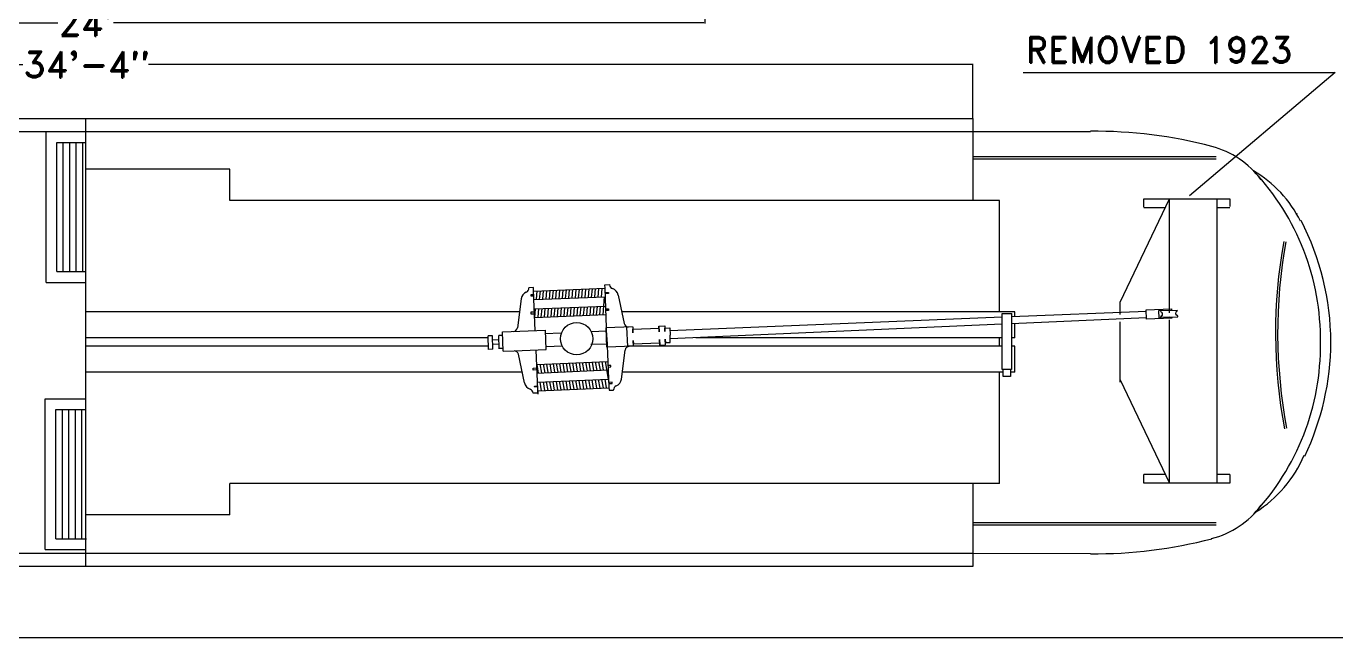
# Model space of a CAD drawing. Extents: x 0 to 750, y -2 to 474.
# Drawn here: x 289.7 to 593.8, y 0 to 142 of the extents above; entities that cross this region are included whole.
import ezdxf

# ---------------------------------------------------------------- set-up
doc = ezdxf.new("R2010")
doc.units = 0
doc.layers.get('0').update_dxf_attribs({"color": 1, "linetype": 'CONTINUOUS'})
doc.layers.get('DEFPOINTS').update_dxf_attribs({"linetype": 'CONTINUOUS'})
doc.layers.add('AFTER', color=1, linetype='CONTINUOUS')
doc.styles.add('DIM', font='romand', dxfattribs={"height": 6})
doc.dimstyles.get("Standard").update_dxf_attribs({"dimtxt": 2.5, "dimasz": 2.5, "dimexe": 1.25, "dimexo": 0.625, "dimtad": 1, "dimcen": 2.5, "dimazin": 3, "dimtfac": 1, "dimtmove": 0, "dimatfit": 3})

# ---------------------------------------------------------------- blocks, each defined once
blk = doc.blocks.new('*D8')
at = {"color": 0, "linetype": 'BYBLOCK'}
for p, q in [((159.737705, 156.23545), (159.737705, 142.609982)), ((447.237705, 157.849234), (447.237705, 142.609982)), ((159.917705, 142.789982), (297.021991, 142.789982)), ((447.057705, 142.789982), (309.953419, 142.789982))]:
    blk.add_line(p, q, dxfattribs=at)
for points in [[(159.917705, 142.759982), (159.917705, 142.819982), (159.737705, 142.789982)], [(447.057705, 142.759982), (447.057705, 142.819982), (447.237705, 142.789982)]]:
    blk.add_solid(points, dxfattribs=at)
at = {"layer": 'DEFPOINTS', "color": 0, "linetype": 'BYBLOCK'}
for p in [(159.737705, 156.29795), (447.237705, 157.911734), (159.737705, 142.789982)]:
    blk.add_point(p, dxfattribs=at)
at = {"color": 0, "linetype": 'BYBLOCK', "style": 'DIM'}
blk.add_text("24'", height=6, dxfattribs=at).set_placement((297.201991, 139.789982))
blk = doc.blocks.new('*D9')
at = {"color": 0, "linetype": 'BYBLOCK'}
for p, q in [((97.487705, 120.613981), (97.487705, 133.287279)), ((97.667705, 133.107279), (288.879133, 133.107279)), ((509.307705, 133.107279), (318.096276, 133.107279)), ((509.487705, 120.613981), (509.487705, 133.287279))]:
    blk.add_line(p, q, dxfattribs=at)
for points in [[(97.667705, 133.077279), (97.667705, 133.137279), (97.487705, 133.107279)], [(509.307705, 133.077279), (509.307705, 133.137279), (509.487705, 133.107279)]]:
    blk.add_solid(points, dxfattribs=at)
at = {"layer": 'DEFPOINTS', "color": 0, "linetype": 'BYBLOCK'}
for p in [(97.487705, 133.107279), (97.487705, 120.551481), (509.487705, 120.551481)]:
    blk.add_point(p, dxfattribs=at)
at = {"color": 0, "linetype": 'BYBLOCK', "style": 'DIM'}
blk.add_text('34\'-4"', height=6, dxfattribs=at).set_placement((289.059133, 130.107279))
blk = doc.blocks.new('*X11')
at = {"color": 0}
for p, q in [((408.147698, 78.532663), (408.323412, 80.541088)), ((408.903154, 78.56228), (409.078868, 80.570705)), ((409.65861, 78.591898), (409.834324, 80.600323)), ((410.414066, 78.621515), (410.58978, 80.629941)), ((411.169522, 78.651133), (411.345237, 80.659558)), ((411.924978, 78.68075), (412.100693, 80.689176)), ((412.680434, 78.710368), (412.856149, 80.718793)), ((413.43589, 78.739986), (413.611605, 80.748411)), ((414.191346, 78.769603), (414.367061, 80.778028)), ((414.946802, 78.799221), (415.122517, 80.807646)), ((415.702259, 78.828838), (415.877973, 80.837263)), ((416.457715, 78.858456), (416.633429, 80.866881)), ((417.213171, 78.888073), (417.388885, 80.896499)), ((417.968627, 78.917691), (418.144341, 80.926116)), ((418.724083, 78.947308), (418.899797, 80.955734)), ((419.479539, 78.976926), (419.655253, 80.985351)), ((420.234995, 79.006544), (420.410709, 81.014969)), ((420.990451, 79.036161), (421.166166, 81.044586)), ((421.745907, 79.065779), (421.921622, 81.074204)), ((422.501363, 79.095396), (422.677078, 81.103822)), ((423.256819, 79.125014), (423.432534, 81.133439)), ((423.649983, 75.01361), (424.012275, 79.154631)), ((407.785405, 74.391642), (407.96112, 76.400067)), ((408.540861, 74.421259), (408.716576, 76.429685)), ((409.296318, 74.450877), (409.472032, 76.459302)), ((410.051774, 74.480494), (410.227488, 76.48892)), ((410.80723, 74.510112), (410.982944, 76.518537)), ((411.562686, 74.539729), (411.7384, 76.548155)), ((412.318142, 74.569347), (412.493856, 76.577772)), ((413.073598, 74.598965), (413.249312, 76.60739)), ((413.829054, 74.628582), (414.004768, 76.637007)), ((414.58451, 74.6582), (414.760225, 76.666625)), ((415.339966, 74.687817), (415.515681, 76.696243)), ((416.095422, 74.717435), (416.271137, 76.72586)), ((416.850878, 74.747052), (417.026593, 76.755478)), ((417.606334, 74.77667), (417.782049, 76.785095)), ((418.36179, 74.806287), (418.537505, 76.814713)), ((419.117247, 74.835905), (419.292961, 76.84433)), ((419.872703, 74.865523), (420.048417, 76.873948)), ((420.628159, 74.89514), (420.803873, 76.903565)), ((421.383615, 74.924758), (421.559329, 76.933183)), ((422.139071, 74.954375), (422.314785, 76.962801)), ((422.894527, 74.983993), (423.070241, 76.992418))]:
    blk.add_line(p, q, dxfattribs=at)

msp = doc.modelspace()

# ---------------------------------------------------------------- linework, layer by layer
for p, q in [((521.163157, 131.254416), (593.683208, 131.254416)), ((593.683208, 131.254416), (559.78905, 102.624696)), ((97.487705, 120.551481), (509.487705, 120.551481)), ((303.487705, 16.551481), (303.487705, 120.551481)), ((303.487705, 16.551481), (303.487705, 120.551481)), ((509.487705, 120.551481), (509.487705, 101.551018)), ((100.487705, 117.551481), (536.840977, 117.551481)), ((294.291221, 117.532284), (309.881039, 117.532284)), ((294.291221, 82.532284), (294.291221, 117.532284)), ((296.791221, 115.032284), (303.492466, 115.032284)), ((296.791221, 85.032284), (296.791221, 115.032284)), ((298.291221, 85.032284), (298.291221, 115.032284)), ((299.791221, 85.032284), (299.791221, 115.032284)), ((301.291221, 85.032284), (301.291221, 115.032284)), ((302.791221, 85.032284), (302.791221, 115.032284)), ((566.007956, 111.649931), (509.501089, 111.649931)), ((566.007956, 111.149931), (509.501089, 111.149931)), ((336.987705, 108.801018), (303.641889, 108.801018)), ((336.987705, 101.551018), (336.987705, 108.801018)), ((515.737705, 101.551018), (336.987705, 101.551018)), ((515.737705, 75.658761), (515.737705, 101.551018)), ((543.691799, 77.927575), (555.191799, 101.927575)), ((549.191799, 101.927575), (569.191799, 101.927575)), ((549.191799, 99.994826), (549.191799, 101.927575)), ((555.191799, 75.479451), (555.191799, 101.927575)), ((566.191799, 101.927575), (566.191799, 35.927575)), ((569.191799, 101.927575), (569.191799, 100.114366)), ((549.191799, 99.927575), (554.285296, 99.927575)), ((566.214246, 99.927575), (569.191799, 99.927575)), ((294.291221, 82.532284), (303.492466, 82.532284)), ((296.791221, 85.032284), (303.492466, 85.032284)), ((407.475453, 81.316412), (406.417851, 81.274948)), ((406.417851, 81.274948), (406.419007, 81.245479)), ((407.626442, 79.613334), (406.879326, 79.613334)), ((406.879326, 79.613334), (406.879326, 79.374255)), ((406.879326, 79.374255), (407.626442, 79.374255)), ((407.506087, 80.535024), (407.475453, 81.316412)), ((407.865334, 71.354939), (407.50748, 80.48274)), ((407.531884, 80.510056), (424.069872, 81.158426)), ((407.610234, 78.511591), (424.148222, 79.159961)), ((424.073579, 81.967139), (425.131181, 82.008602)), ((424.104213, 81.185751), (424.073579, 81.967139)), ((424.554432, 69.71879), (424.106919, 81.133519)), ((424.137704, 80.211032), (424.88482, 80.211032)), ((424.88482, 79.971953), (424.312031, 79.971953)), ((424.88482, 80.211032), (424.88482, 79.971953)), ((425.131181, 82.008602), (425.132336, 81.979133)), ((427.134689, 79.586884), (428.533173, 72.959174)), ((404.610088, 78.70381), (403.734776, 71.986956)), ((407.639615, 76.387462), (424.177603, 77.035832)), ((424.386742, 76.385767), (424.88482, 76.385767)), ((424.88482, 76.385767), (424.88482, 76.027148)), ((543.691799, 75.061063), (543.691799, 77.927575)), ((549.736969, 76.141944), (555.6475, 76.373666)), ((549.821264, 73.991822), (549.736969, 76.141944)), ((555.064871, 75.977284), (557.025658, 76.054157)), ((555.6475, 76.373666), (555.659164, 76.076164)), ((404.215519, 75.676018), (303.641889, 75.676018)), ((407.701154, 75.60876), (406.879326, 75.60876)), ((406.879326, 75.60876), (406.879326, 75.190371)), ((406.879326, 75.190371), (407.701154, 75.190371)), ((407.717965, 74.388998), (424.255953, 75.037367)), ((424.88482, 76.027148), (424.386742, 76.027148)), ((519.237705, 75.676018), (427.959903, 75.676018)), ((516.320211, 74.420083), (439.179337, 71.264394)), ((516.320886, 62.270332), (516.320886, 75.300142)), ((516.320886, 75.300142), (518.562233, 75.300142)), ((518.487522, 75.300142), (518.487522, 62.270332)), ((549.763063, 74.27813), (518.490498, 72.901517)), ((549.807258, 75.789975), (518.490551, 74.508867)), ((519.237705, 74.582905), (519.237705, 75.676018)), ((543.691799, 59.383193), (543.691799, 73.387509)), ((555.731795, 74.223544), (549.821264, 73.991822)), ((553.044782, 75.973668), (552.616564, 75.95688)), ((552.616564, 75.95688), (552.681243, 74.307101)), ((552.681243, 74.307101), (553.239053, 74.32897)), ((555.064871, 75.977284), (553.104085, 75.900412)), ((553.151578, 74.401121), (553.146796, 74.523099)), ((555.123633, 74.478436), (553.151578, 74.401121)), ((555.123633, 74.478436), (557.095689, 74.55575)), ((555.191799, 35.927575), (555.191799, 73.805898)), ((555.720132, 74.521045), (555.731795, 74.223544)), ((557.095689, 74.55575), (557.090907, 74.677728)), ((397.930352, 70.123035), (396.93112, 70.08386)), ((397.053071, 66.973241), (396.93112, 70.08386)), ((398.052304, 67.012416), (397.930352, 70.123035)), ((399.427122, 70.23483), (400.283541, 70.268406)), ((399.551152, 67.071178), (399.429201, 70.181797)), ((400.25416, 71.01783), (410.246484, 71.409578)), ((400.430447, 66.521284), (400.25416, 71.01783)), ((410.42277, 66.913032), (410.246484, 71.409578)), ((410.275865, 70.660153), (413.740655, 70.79599)), ((424.392989, 71.213613), (420.928199, 71.077777)), ((430.512625, 72.204109), (424.363608, 71.963038)), ((424.539895, 67.466492), (424.363608, 71.963038)), ((429.361265, 67.614307), (429.185264, 72.103553)), ((430.535189, 72.211307), (430.589043, 70.837658)), ((430.558019, 71.628999), (436.646487, 71.867697)), ((430.589043, 70.837658), (430.558019, 71.628999)), ((436.625804, 72.395258), (437.965433, 72.447778)), ((436.677511, 71.076356), (436.625804, 72.395258)), ((436.625804, 72.395258), (436.677511, 71.076356)), ((436.646487, 71.867697), (436.625804, 72.395258)), ((437.965433, 72.447778), (438.01714, 71.128876)), ((437.986116, 71.920217), (439.085192, 71.963306)), ((438.01714, 71.128876), (437.986116, 71.920217)), ((439.12874, 71.965013), (439.195472, 70.262883)), ((439.261033, 68.590614), (439.194301, 70.292745)), ((516.325426, 72.806211), (439.257266, 69.413685)), ((519.237705, 69.676018), (519.237705, 72.969121)), ((396.947109, 69.676018), (303.641889, 69.676018)), ((397.025519, 67.676018), (303.641889, 67.676018)), ((398.052304, 67.012416), (397.039866, 66.972723)), ((397.967448, 69.176835), (399.466296, 69.235597)), ((398.006623, 68.177603), (399.505471, 68.236365)), ((399.544646, 67.237133), (400.401065, 67.270708)), ((402.958622, 66.620401), (410.42277, 66.913032)), ((410.393389, 67.662456), (414.137934, 67.809261)), ((424.510514, 68.215916), (420.765969, 68.069112)), ((430.688912, 67.707563), (424.539895, 67.466492)), ((424.554432, 69.71879), (425.001944, 58.304062)), ((516.34579, 67.676018), (429.358845, 67.676018)), ((430.713141, 67.672292), (430.659287, 69.045941)), ((430.659287, 69.045941), (430.690311, 68.2546)), ((430.690311, 68.2546), (436.77878, 68.493297)), ((436.799463, 67.965736), (436.747755, 69.284639)), ((436.747755, 69.284639), (436.799463, 67.965736)), ((436.77878, 68.493297), (436.799463, 67.965736)), ((436.799463, 67.965736), (438.139091, 68.018256)), ((438.139091, 68.018256), (438.087384, 69.337159)), ((438.087384, 69.337159), (438.118408, 68.545817)), ((438.118408, 68.545817), (439.217485, 68.588906)), ((516.34579, 69.676018), (445.216712, 69.676018)), ((515.737705, 67.649611), (515.737705, 69.741553)), ((519.237705, 69.676018), (518.512426, 69.676018)), ((519.237705, 67.676018), (518.512426, 67.676018)), ((519.237705, 61.676018), (519.237705, 67.676018)), ((400.430447, 66.521284), (402.958621, 66.620401)), ((405.374735, 59.199918), (403.976251, 65.827628)), ((408.044651, 66.781084), (408.402506, 57.653283)), ((408.171832, 63.462642), (424.706619, 64.188076)), ((427.899336, 60.082992), (428.774648, 66.799846)), ((404.852264, 61.676018), (303.641889, 61.676018)), ((407.402545, 62.594477), (408.221541, 62.662635)), ((407.437243, 62.17753), (407.402545, 62.594477)), ((408.25624, 62.245688), (407.437243, 62.17753)), ((408.259494, 61.464564), (424.794281, 62.189998)), ((425.415407, 63.253859), (424.919045, 63.212552)), ((424.948787, 62.855169), (425.445149, 62.896476)), ((425.445149, 62.896476), (425.415407, 63.253859)), ((516.594828, 61.676018), (428.106933, 61.676018)), ((515.737705, 35.801018), (515.737705, 61.732404)), ((518.487522, 62.270332), (516.320886, 62.270332)), ((516.54502, 60.656548), (516.54502, 62.270332)), ((518.263387, 62.270332), (518.263387, 60.656548)), ((519.237705, 61.676018), (518.263387, 61.676018)), ((407.749533, 58.425006), (408.494075, 58.486968)), ((407.769361, 58.186751), (407.749533, 58.425006)), ((408.513903, 58.248713), (407.769361, 58.186751)), ((408.406378, 59.345316), (424.941165, 60.07075)), ((408.49404, 57.347238), (425.028827, 58.072672)), ((425.003337, 58.251778), (425.033971, 57.47039)), ((425.017853, 59.022427), (425.762395, 59.084389)), ((425.742567, 59.322644), (425.171752, 59.275141)), ((425.762395, 59.084389), (425.742567, 59.322644)), ((518.263387, 60.656548), (516.54502, 60.656548)), ((543.691799, 59.927575), (555.191799, 35.927575)), ((294.09199, 20.491262), (294.09199, 55.491262)), ((294.09199, 55.491262), (303.442658, 55.491262)), ((407.378243, 56.7782), (407.377088, 56.807669)), ((408.435845, 56.819663), (407.378243, 56.7782)), ((408.405211, 57.60105), (408.435845, 56.819663)), ((408.470403, 57.320216), (408.504678, 56.53898)), ((425.033971, 57.47039), (426.091573, 57.511853)), ((426.091573, 57.511853), (426.090417, 57.541323)), ((296.59199, 22.991262), (296.59199, 52.991262)), ((296.59199, 52.991262), (303.542274, 52.991262)), ((298.09199, 22.991262), (298.09199, 52.991262)), ((299.59199, 22.991262), (299.59199, 52.991262)), ((301.09199, 22.991262), (301.09199, 52.991262)), ((302.59199, 22.991262), (302.59199, 52.991262)), ((549.191799, 35.927575), (549.191799, 37.953804)), ((554.18568, 37.927575), (549.191799, 37.927575)), ((569.191799, 37.927575), (566.214246, 37.927575)), ((569.191799, 37.953804), (569.191799, 35.927575)), ((515.737705, 35.801018), (336.987705, 35.801018)), ((336.987705, 28.551018), (336.987705, 35.801018)), ((509.487705, 35.801018), (509.487705, 16.551481)), ((569.191799, 35.927575), (549.191799, 35.927575)), ((336.987705, 28.551018), (303.641889, 28.551018)), ((566.007956, 26.679159), (509.501089, 26.679159)), ((566.007956, 26.179159), (509.501089, 26.179159)), ((296.59199, 22.991262), (303.641889, 22.991262)), ((509.487705, 19.551481), (100.487705, 19.551481)), ((294.09199, 20.491262), (303.603003, 20.491262)), ((536.828093, 19.513881), (509.487705, 19.551481)), ((509.487705, 16.551481), (97.487705, 16.551481)), ((750, 0), (0, 0))]:
    msp.add_line(p, q)
msp.add_circle((417.513465, 69.44275), 3.75)
for centre, radius, start, end in [((537.887632, 11.107408), 106.5, 75.238958, 90.558688), ((560.078861, 94.414901), 20.25, 36.041633, 75.994674), ((560.347203, 84.097431), 28.25, 26.578382, 59.465928), ((533.006474, 69.203625), 57.25, 359.341992, 43.172211), ((530.64876, 68.46319), 62, 29.03514, 29.112884), ((530.64876, 68.46319), 62, 0.196681, 27.298655), ((560.347203, 84.097431), 28.25, 22.611317, 22.62404), ((406.593319, 78.445364), 2, 113.028036, 172.575297), ((405.419774, 81.206305), 1, 293.028036, 2.245124), ((426.131569, 82.018308), 1, 182.245124, 251.462212), ((425.177779, 79.173965), 2, 11.91495, 71.462212), ((553.343695, 75.882445), 0.25, 182.245124, 252.610817), ((553.396604, 74.532893), 0.25, 111.87943, 182.245124), ((553.129417, 75.198231), 0.466983, 291.87943, 72.610817), ((557.055376, 75.352148), 0.466983, 111.87943, 252.610817), ((556.788189, 76.017486), 0.25, 291.87943, 2.245124), ((556.841099, 74.667934), 0.25, 2.245124, 72.610817), ((402.74316, 72.116179), 1, 272.245124, 352.575297), ((429.511628, 73.165633), 1, 191.91495, 272.245124), ((429.766264, 66.670623), 1, 92.245124, 172.575297), ((533.006197, 67.914248), 57.25, 316.803163, 0.633381), ((530.64876, 68.888847), 62, 334.454806, 359.803319), ((402.997796, 65.621169), 1, 11.91495, 92.245124), ((407.331646, 59.612837), 2, 191.91495, 251.462212), ((427.08965, 57.580497), 1, 113.028036, 182.245124), ((425.916105, 60.341438), 2, 293.028036, 352.575297), ((406.377855, 56.768494), 1, 2.245124, 71.462212), ((560.347203, 53.254606), 28.25, 301.705083, 337.388683), ((560.067745, 42.691339), 20.25, 283.980699, 323.93374), ((537.912325, 126.008362), 106.5, 269.416685, 284.736416)]:
    msp.add_arc(centre, radius, start, end)
at = {"layer": 'AFTER'}
for radius in [118.905276, 118.405276]:
    msp.add_arc((698.706122, 70.791738), radius, 169.703487, 190.778554, dxfattribs=at)

# ---------------------------------------------------------------- block references
msp.add_blockref('*X11', (0, 0))
at = {"xscale": -1, "rotation": 184.757262}
msp.add_blockref('*X11', (-4.310959, 103.781478), dxfattribs=at)

# ---------------------------------------------------------------- texts
at = {"style": 'DIM'}
msp.add_text('REMOVED 1923', height=6, dxfattribs=at).set_placement((521.810657, 133.525667))

# ---------------------------------------------------------------- dimensions: what is measured, and where the dimension line sits
dim = msp.add_linear_dim(base=(159.737705, 142.789982), p1=(447.237705, 157.911734), p2=(159.737705, 156.29795), text="24'", dimstyle='Standard')
dim.commit()
dim.dimension.update_dxf_attribs({"geometry": '*D8', "text_midpoint": (303.487705, 142.789982)})
dim = msp.add_linear_dim(base=(97.487705, 133.107279), p1=(509.487705, 120.551481), p2=(97.487705, 120.551481), dimstyle='Standard')
dim.commit()
dim.dimension.update_dxf_attribs({"geometry": '*D9', "text_midpoint": (303.487705, 133.107279)})

doc.saveas('drawing.dxf')
